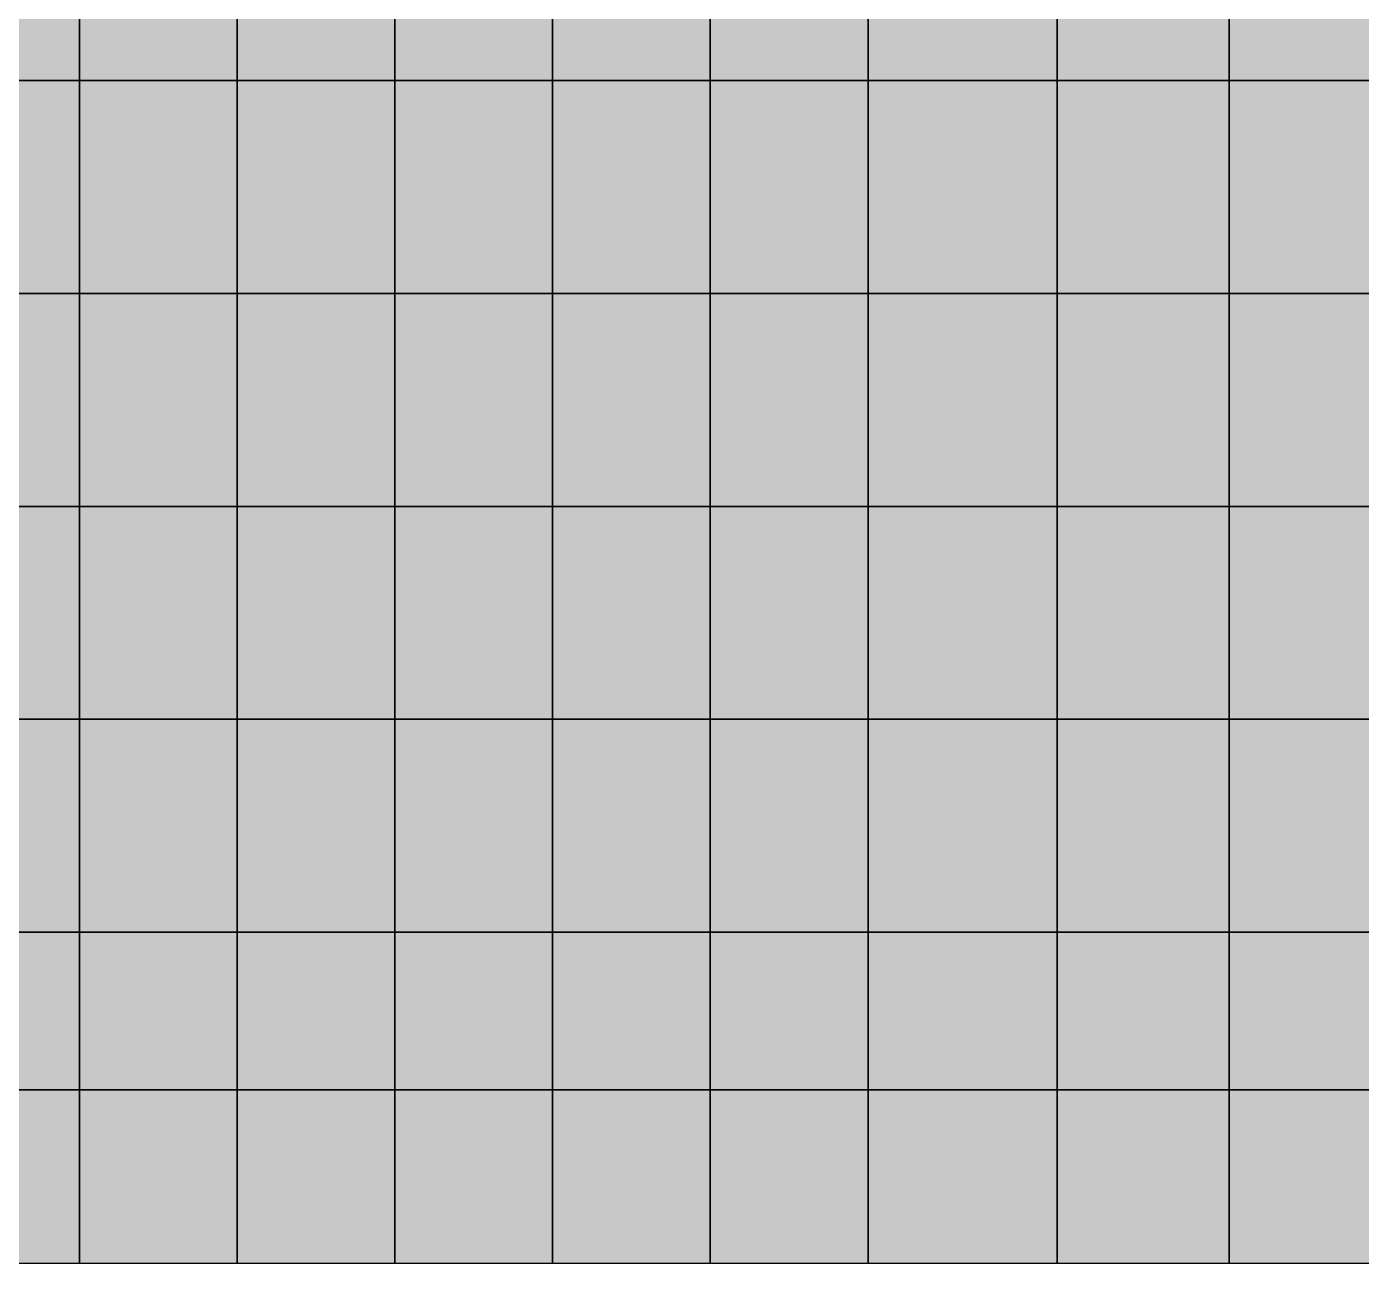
# Model space of a CAD drawing. Header units: inches. Extents: x -100 to 147, y -140 to 41.
# Drawn here: x 16.98 to 25.44, y -41.4 to -33.56 of the extents above; entities that cross this region are included whole.
import ezdxf

# ---------------------------------------------------------------- set-up
doc = ezdxf.new("R2010")
doc.units = ezdxf.units.IN
doc.header["$MEASUREMENT"] = 0
for name, color, linetype in [('Contour 1-01', 7, 'Continuous'), ('Contour 1-02', 7, 'Continuous'), ('Contour 1-03', 7, 'Continuous'), ('Contour 1-04', 7, 'Continuous'), ('Contour 1-05', 7, 'Continuous'), ('Contour 1-06', 7, 'Continuous'), ('Contour 1-08', 7, 'Continuous'), ('Contour 1-09', 7, 'Continuous'), ('Mesh-Ag1', 7, 'Continuous'), ('Mesh-Dc1', 7, 'Continuous'), ('Mesh-Dg1', 7, 'Continuous'), ('Mesh-Ds1', 7, 'Continuous'), ('Undeformed Mesh-Ag1', 7, 'Continuous'), ('Undeformed Mesh-Dc1', 7, 'Continuous'), ('Undeformed Mesh-Dg1', 7, 'Continuous'), ('Undeformed Mesh-Ds1', 7, 'Continuous')]:
    doc.layers.add(name, color=color, linetype=linetype)

msp = doc.modelspace()

# ---------------------------------------------------------------- linework, layer by layer
at = {"color": 7, "true_color": 0xffffff, "transparency": 33554687}
for points in [[(16.31103, -33.9), (17.31103, -33.9), (17.31103, -33.1)], [(16.31103, -33.9), (17.31103, -33.1), (16.31103, -33.1)], [(17.31103, -33.9), (18.31103, -33.9), (18.31103, -33.1)], [(17.31103, -33.9), (18.31103, -33.1), (17.31103, -33.1)], [(18.31103, -33.1), (18.31103, -33.9), (19.31103, -33.9)], [(18.31103, -33.1), (19.31103, -33.9), (19.31103, -33.1)], [(19.31103, -33.9), (20.31103, -33.9), (20.31103, -33.1)], [(19.31103, -33.9), (20.31103, -33.1), (19.31103, -33.1)], [(20.31103, -33.1), (20.31103, -33.9), (21.31103, -33.9)], [(20.31103, -33.1), (21.31103, -33.9), (21.31103, -33.1)], [(21.31103, -33.9), (22.31103, -33.9), (22.31103, -33.1)], [(21.31103, -33.9), (22.31103, -33.1), (21.31103, -33.1)], [(22.31103, -33.9), (23.51, -33.9), (23.51, -33.1)], [(22.31103, -33.9), (23.51, -33.1), (22.31103, -33.1)], [(23.51, -33.1), (23.51, -33.9), (24.6, -33.9)], [(23.51, -33.1), (24.6, -33.9), (24.6, -33.1)], [(24.6, -33.9), (25.7, -33.9), (25.7, -33.1)], [(24.6, -33.9), (25.7, -33.1), (24.6, -33.1)], [(16.31103, -35.25), (17.31103, -35.25), (17.31103, -33.9)], [(16.31103, -35.25), (17.31103, -33.9), (16.31103, -33.9)], [(17.31103, -33.9), (17.31103, -35.25), (18.31103, -35.25)], [(17.31103, -33.9), (18.31103, -35.25), (18.31103, -33.9)], [(18.31103, -33.9), (18.31103, -35.25), (19.31103, -35.25)], [(18.31103, -33.9), (19.31103, -35.25), (19.31103, -33.9)], [(19.31103, -33.9), (19.31103, -35.25), (20.31103, -35.25)], [(19.31103, -33.9), (20.31103, -35.25), (20.31103, -33.9)], [(20.31103, -33.9), (20.31103, -35.25), (21.31103, -35.25)], [(20.31103, -33.9), (21.31103, -35.25), (21.31103, -33.9)], [(21.31103, -33.9), (21.31103, -35.25), (22.31103, -35.25)], [(21.31103, -33.9), (22.31103, -35.25), (22.31103, -33.9)], [(22.31103, -33.9), (22.31103, -35.25), (23.51, -35.25)], [(22.31103, -33.9), (23.51, -35.25), (23.51, -33.9)], [(23.51, -33.9), (23.51, -35.25), (24.6, -35.25)], [(23.51, -33.9), (24.6, -35.25), (24.6, -33.9)], [(24.6, -33.9), (24.6, -35.25), (25.7, -35.25)], [(24.6, -33.9), (25.7, -35.25), (25.7, -33.9)], [(16.31103, -36.6), (17.31103, -36.6), (17.31103, -35.25)], [(16.31103, -36.6), (17.31103, -35.25), (16.31103, -35.25)], [(17.31103, -35.25), (17.31103, -36.6), (18.31103, -36.6)], [(17.31103, -35.25), (18.31103, -36.6), (18.31103, -35.25)], [(18.31103, -35.25), (18.31103, -36.6), (19.31103, -36.6)], [(18.31103, -35.25), (19.31103, -36.6), (19.31103, -35.25)], [(19.31103, -36.6), (20.31103, -36.6), (20.31103, -35.25)], [(19.31103, -36.6), (20.31103, -35.25), (19.31103, -35.25)], [(20.31103, -35.25), (20.31103, -36.6), (21.31103, -36.6)], [(20.31103, -35.25), (21.31103, -36.6), (21.31103, -35.25)], [(21.31103, -36.6), (22.31103, -36.6), (22.31103, -35.25)], [(21.31103, -36.6), (22.31103, -35.25), (21.31103, -35.25)], [(22.31103, -36.6), (23.51, -36.6), (23.51, -35.25)], [(22.31103, -36.6), (23.51, -35.25), (22.31103, -35.25)], [(23.51, -35.25), (23.51, -36.6), (24.6, -36.6)], [(23.51, -35.25), (24.6, -36.6), (24.6, -35.25)], [(24.6, -36.6), (25.7, -36.6), (25.7, -35.25)], [(24.6, -36.6), (25.7, -35.25), (24.6, -35.25)], [(16.31103, -37.95), (17.31103, -37.95), (17.31103, -36.6)], [(16.31103, -37.95), (17.31103, -36.6), (16.31103, -36.6)], [(17.31103, -36.6), (17.31103, -37.95), (18.31103, -37.95)], [(17.31103, -36.6), (18.31103, -37.95), (18.31103, -36.6)], [(18.31103, -37.95), (19.31103, -37.95), (19.31103, -36.6)], [(18.31103, -37.95), (19.31103, -36.6), (18.31103, -36.6)], [(19.31103, -36.6), (19.31103, -37.95), (20.31103, -37.95)], [(19.31103, -36.6), (20.31103, -37.95), (20.31103, -36.6)], [(20.31103, -36.6), (20.31103, -37.95), (21.31103, -37.95)], [(20.31103, -36.6), (21.31103, -37.95), (21.31103, -36.6)], [(21.31103, -37.95), (22.31103, -37.95), (22.31103, -36.6)], [(21.31103, -37.95), (22.31103, -36.6), (21.31103, -36.6)], [(22.31103, -36.6), (22.31103, -37.95), (23.51, -37.95)], [(22.31103, -36.6), (23.51, -37.95), (23.51, -36.6)], [(23.51, -36.6), (23.51, -37.95), (24.6, -37.95)], [(23.51, -36.6), (24.6, -37.95), (24.6, -36.6)], [(24.6, -36.6), (24.6, -37.95), (25.7, -37.95)], [(24.6, -36.6), (25.7, -37.95), (25.7, -36.6)], [(17.31103, -37.95), (16.31103, -37.95), (16.31103, -39.3)], [(17.31103, -37.95), (16.31103, -39.3), (17.31103, -39.3)], [(17.31103, -37.95), (17.31103, -39.3), (18.31103, -39.3)], [(17.31103, -37.95), (18.31103, -39.3), (18.31103, -37.95)], [(18.31103, -37.95), (18.31103, -39.3), (19.31103, -39.3)], [(18.31103, -37.95), (19.31103, -39.3), (19.31103, -37.95)], [(20.31103, -37.95), (19.31103, -37.95), (19.31103, -39.3)], [(20.31103, -37.95), (19.31103, -39.3), (20.31103, -39.3)], [(20.31103, -37.95), (20.31103, -39.3), (21.31103, -39.3)], [(20.31103, -37.95), (21.31103, -39.3), (21.31103, -37.95)], [(22.31103, -37.95), (21.31103, -37.95), (21.31103, -39.3)], [(22.31103, -37.95), (21.31103, -39.3), (22.31103, -39.3)], [(22.31103, -37.95), (22.31103, -39.3), (23.51, -39.3)], [(22.31103, -37.95), (23.51, -39.3), (23.51, -37.95)], [(23.51, -39.3), (24.6, -39.3), (24.6, -37.95)], [(23.51, -39.3), (24.6, -37.95), (23.51, -37.95)], [(24.6, -37.95), (24.6, -39.3), (25.7, -39.3)], [(24.6, -37.95), (25.7, -39.3), (25.7, -37.95)], [(16.31103, -40.3), (17.31103, -40.3), (17.31103, -39.3)], [(16.31103, -40.3), (17.31103, -39.3), (16.31103, -39.3)], [(17.31103, -40.3), (18.31103, -40.3), (18.31103, -39.3)], [(17.31103, -40.3), (18.31103, -39.3), (17.31103, -39.3)], [(18.31103, -40.3), (19.31103, -40.3), (19.31103, -39.3)], [(18.31103, -40.3), (19.31103, -39.3), (18.31103, -39.3)], [(19.31103, -40.3), (20.31103, -40.3), (20.31103, -39.3)], [(19.31103, -40.3), (20.31103, -39.3), (19.31103, -39.3)], [(20.31103, -39.3), (20.31103, -40.3), (21.31103, -40.3)], [(20.31103, -39.3), (21.31103, -40.3), (21.31103, -39.3)], [(21.31103, -40.3), (22.31103, -40.3), (22.31103, -39.3)], [(21.31103, -40.3), (22.31103, -39.3), (21.31103, -39.3)], [(22.31103, -40.3), (23.51, -40.3), (23.51, -39.3)], [(22.31103, -40.3), (23.51, -39.3), (22.31103, -39.3)], [(24.6, -39.3), (23.51, -39.3), (23.51, -40.3)], [(24.6, -39.3), (23.51, -40.3), (24.6, -40.3)], [(24.6, -40.3), (25.7, -40.3), (25.7, -39.3)], [(24.6, -40.3), (25.7, -39.3), (24.6, -39.3)], [(17.31103, -40.3), (16.31103, -40.3), (16.31103, -41.4)], [(17.31103, -40.3), (16.31103, -41.4), (17.31103, -41.4)], [(18.31103, -40.3), (17.31103, -40.3), (17.31103, -41.4)], [(18.31103, -40.3), (17.31103, -41.4), (18.31103, -41.4)], [(19.31103, -40.3), (18.31103, -40.3), (18.31103, -41.4)], [(19.31103, -40.3), (18.31103, -41.4), (19.31103, -41.4)], [(20.31103, -40.3), (19.31103, -40.3), (19.31103, -41.4)], [(20.31103, -40.3), (19.31103, -41.4), (20.31103, -41.4)], [(20.31103, -40.3), (20.31103, -41.4), (21.31103, -41.4)], [(20.31103, -40.3), (21.31103, -41.4), (21.31103, -40.3)], [(22.31103, -40.3), (21.31103, -40.3), (21.31103, -41.4)], [(22.31103, -40.3), (21.31103, -41.4), (22.31103, -41.4)], [(23.51, -40.3), (22.31103, -40.3), (22.31103, -41.4)], [(23.51, -40.3), (22.31103, -41.4), (23.51, -41.4)], [(23.51, -40.3), (23.51, -41.4), (24.6, -41.4)], [(23.51, -40.3), (24.6, -41.4), (24.6, -40.3)], [(25.7, -40.3), (24.6, -40.3), (24.6, -41.4)], [(25.7, -40.3), (24.6, -41.4), (25.7, -41.4)]]:
    msp.add_solid(points, dxfattribs=at)
at = {"layer": 'Contour 1-01', "color": 5, "true_color": 0x0000ff}
for points in [[(24.6, -37.95), (24.6, -39.3), (25.7, -39.3)], [(24.6, -37.95), (25.7, -39.3), (25.7, -37.95)]]:
    msp.add_solid(points, dxfattribs=at)
at = {"layer": 'Contour 1-02', "color": 150, "true_color": 0x0071ff}
for points in [[(24.6, -36.6), (24.6, -37.95), (25.7, -37.95)], [(24.6, -36.6), (25.7, -37.95), (25.7, -36.6)], [(20.31103, -37.95), (20.31103, -39.3), (21.31103, -39.3)], [(20.31103, -37.95), (21.31103, -39.3), (21.31103, -37.95)], [(22.31103, -37.95), (21.31103, -37.95), (21.31103, -39.3)], [(22.31103, -37.95), (21.31103, -39.3), (22.31103, -39.3)], [(22.31103, -37.95), (22.31103, -39.3), (23.51, -39.3)], [(22.31103, -37.95), (23.51, -39.3), (23.51, -37.95)], [(23.51, -39.3), (24.6, -39.3), (24.6, -37.95)], [(23.51, -39.3), (24.6, -37.95), (23.51, -37.95)]]:
    msp.add_solid(points, dxfattribs=at)
at = {"layer": 'Contour 1-03', "color": 4, "true_color": 0x00e2ff}
for points in [[(16.31103, -33.9), (17.31103, -33.9), (17.31103, -33.1)], [(16.31103, -33.9), (17.31103, -33.1), (16.31103, -33.1)], [(17.31103, -33.9), (18.31103, -33.9), (18.31103, -33.1)], [(17.31103, -33.9), (18.31103, -33.1), (17.31103, -33.1)], [(18.31103, -33.1), (18.31103, -33.9), (19.31103, -33.9)], [(18.31103, -33.1), (19.31103, -33.9), (19.31103, -33.1)], [(20.31103, -36.6), (20.31103, -37.95), (21.31103, -37.95)], [(20.31103, -36.6), (21.31103, -37.95), (21.31103, -36.6)], [(21.31103, -37.95), (22.31103, -37.95), (22.31103, -36.6)], [(21.31103, -37.95), (22.31103, -36.6), (21.31103, -36.6)], [(22.31103, -36.6), (22.31103, -37.95), (23.51, -37.95)], [(22.31103, -36.6), (23.51, -37.95), (23.51, -36.6)], [(23.51, -36.6), (23.51, -37.95), (24.6, -37.95)], [(23.51, -36.6), (24.6, -37.95), (24.6, -36.6)], [(17.31103, -37.95), (17.31103, -39.3), (18.31103, -39.3)], [(17.31103, -37.95), (18.31103, -39.3), (18.31103, -37.95)], [(18.31103, -37.95), (18.31103, -39.3), (19.31103, -39.3)], [(18.31103, -37.95), (19.31103, -39.3), (19.31103, -37.95)], [(20.31103, -37.95), (19.31103, -37.95), (19.31103, -39.3)], [(20.31103, -37.95), (19.31103, -39.3), (20.31103, -39.3)], [(16.31103, -40.3), (17.31103, -40.3), (17.31103, -39.3)], [(16.31103, -40.3), (17.31103, -39.3), (16.31103, -39.3)], [(17.31103, -40.3), (18.31103, -40.3), (18.31103, -39.3)], [(17.31103, -40.3), (18.31103, -39.3), (17.31103, -39.3)], [(18.31103, -40.3), (19.31103, -40.3), (19.31103, -39.3)], [(18.31103, -40.3), (19.31103, -39.3), (18.31103, -39.3)], [(19.31103, -40.3), (20.31103, -40.3), (20.31103, -39.3)], [(19.31103, -40.3), (20.31103, -39.3), (19.31103, -39.3)], [(20.31103, -39.3), (20.31103, -40.3), (21.31103, -40.3)], [(20.31103, -39.3), (21.31103, -40.3), (21.31103, -39.3)], [(21.31103, -40.3), (22.31103, -40.3), (22.31103, -39.3)], [(21.31103, -40.3), (22.31103, -39.3), (21.31103, -39.3)], [(22.31103, -40.3), (23.51, -40.3), (23.51, -39.3)], [(22.31103, -40.3), (23.51, -39.3), (22.31103, -39.3)], [(24.6, -39.3), (23.51, -39.3), (23.51, -40.3)], [(24.6, -39.3), (23.51, -40.3), (24.6, -40.3)], [(24.6, -40.3), (25.7, -40.3), (25.7, -39.3)], [(24.6, -40.3), (25.7, -39.3), (24.6, -39.3)], [(17.31103, -40.3), (16.31103, -40.3), (16.31103, -41.4)], [(17.31103, -40.3), (16.31103, -41.4), (17.31103, -41.4)], [(18.31103, -40.3), (17.31103, -40.3), (17.31103, -41.4)], [(18.31103, -40.3), (17.31103, -41.4), (18.31103, -41.4)], [(19.31103, -40.3), (18.31103, -40.3), (18.31103, -41.4)], [(19.31103, -40.3), (18.31103, -41.4), (19.31103, -41.4)], [(20.31103, -40.3), (19.31103, -40.3), (19.31103, -41.4)], [(20.31103, -40.3), (19.31103, -41.4), (20.31103, -41.4)], [(20.31103, -40.3), (20.31103, -41.4), (21.31103, -41.4)], [(20.31103, -40.3), (21.31103, -41.4), (21.31103, -40.3)], [(22.31103, -40.3), (21.31103, -40.3), (21.31103, -41.4)], [(22.31103, -40.3), (21.31103, -41.4), (22.31103, -41.4)], [(23.51, -40.3), (22.31103, -40.3), (22.31103, -41.4)], [(23.51, -40.3), (22.31103, -41.4), (23.51, -41.4)], [(23.51, -40.3), (23.51, -41.4), (24.6, -41.4)], [(23.51, -40.3), (24.6, -41.4), (24.6, -40.3)], [(25.7, -40.3), (24.6, -40.3), (24.6, -41.4)], [(25.7, -40.3), (24.6, -41.4), (25.7, -41.4)]]:
    msp.add_solid(points, dxfattribs=at)
at = {"layer": 'Contour 1-04', "color": 120, "true_color": 0x00ffaa}
for points in [[(19.31103, -33.9), (20.31103, -33.9), (20.31103, -33.1)], [(19.31103, -33.9), (20.31103, -33.1), (19.31103, -33.1)], [(16.31103, -35.25), (17.31103, -35.25), (17.31103, -33.9)], [(16.31103, -35.25), (17.31103, -33.9), (16.31103, -33.9)], [(17.31103, -33.9), (17.31103, -35.25), (18.31103, -35.25)], [(17.31103, -33.9), (18.31103, -35.25), (18.31103, -33.9)], [(18.31103, -33.9), (18.31103, -35.25), (19.31103, -35.25)], [(18.31103, -33.9), (19.31103, -35.25), (19.31103, -33.9)], [(16.31103, -36.6), (17.31103, -36.6), (17.31103, -35.25)], [(16.31103, -36.6), (17.31103, -35.25), (16.31103, -35.25)], [(19.31103, -36.6), (20.31103, -36.6), (20.31103, -35.25)], [(19.31103, -36.6), (20.31103, -35.25), (19.31103, -35.25)], [(20.31103, -35.25), (20.31103, -36.6), (21.31103, -36.6)], [(20.31103, -35.25), (21.31103, -36.6), (21.31103, -35.25)], [(21.31103, -36.6), (22.31103, -36.6), (22.31103, -35.25)], [(21.31103, -36.6), (22.31103, -35.25), (21.31103, -35.25)], [(22.31103, -36.6), (23.51, -36.6), (23.51, -35.25)], [(22.31103, -36.6), (23.51, -35.25), (22.31103, -35.25)], [(23.51, -35.25), (23.51, -36.6), (24.6, -36.6)], [(23.51, -35.25), (24.6, -36.6), (24.6, -35.25)], [(24.6, -36.6), (25.7, -36.6), (25.7, -35.25)], [(24.6, -36.6), (25.7, -35.25), (24.6, -35.25)], [(16.31103, -37.95), (17.31103, -37.95), (17.31103, -36.6)], [(16.31103, -37.95), (17.31103, -36.6), (16.31103, -36.6)], [(17.31103, -36.6), (17.31103, -37.95), (18.31103, -37.95)], [(17.31103, -36.6), (18.31103, -37.95), (18.31103, -36.6)], [(18.31103, -37.95), (19.31103, -37.95), (19.31103, -36.6)], [(18.31103, -37.95), (19.31103, -36.6), (18.31103, -36.6)], [(19.31103, -36.6), (19.31103, -37.95), (20.31103, -37.95)], [(19.31103, -36.6), (20.31103, -37.95), (20.31103, -36.6)], [(17.31103, -37.95), (16.31103, -37.95), (16.31103, -39.3)], [(17.31103, -37.95), (16.31103, -39.3), (17.31103, -39.3)]]:
    msp.add_solid(points, dxfattribs=at)
at = {"layer": 'Contour 1-05', "color": 100, "true_color": 0x00ff38}
for points in [[(20.31103, -33.1), (20.31103, -33.9), (21.31103, -33.9)], [(20.31103, -33.1), (21.31103, -33.9), (21.31103, -33.1)], [(21.31103, -33.9), (22.31103, -33.9), (22.31103, -33.1)], [(21.31103, -33.9), (22.31103, -33.1), (21.31103, -33.1)], [(19.31103, -33.9), (19.31103, -35.25), (20.31103, -35.25)], [(19.31103, -33.9), (20.31103, -35.25), (20.31103, -33.9)], [(20.31103, -33.9), (20.31103, -35.25), (21.31103, -35.25)], [(20.31103, -33.9), (21.31103, -35.25), (21.31103, -33.9)], [(21.31103, -33.9), (21.31103, -35.25), (22.31103, -35.25)], [(21.31103, -33.9), (22.31103, -35.25), (22.31103, -33.9)], [(22.31103, -33.9), (22.31103, -35.25), (23.51, -35.25)], [(22.31103, -33.9), (23.51, -35.25), (23.51, -33.9)], [(23.51, -33.9), (23.51, -35.25), (24.6, -35.25)], [(23.51, -33.9), (24.6, -35.25), (24.6, -33.9)], [(24.6, -33.9), (24.6, -35.25), (25.7, -35.25)], [(24.6, -33.9), (25.7, -35.25), (25.7, -33.9)], [(17.31103, -35.25), (17.31103, -36.6), (18.31103, -36.6)], [(17.31103, -35.25), (18.31103, -36.6), (18.31103, -35.25)], [(18.31103, -35.25), (18.31103, -36.6), (19.31103, -36.6)], [(18.31103, -35.25), (19.31103, -36.6), (19.31103, -35.25)]]:
    msp.add_solid(points, dxfattribs=at)
at = {"layer": 'Contour 1-06', "color": 80, "true_color": 0x38ff00}
for points in [[(22.31103, -33.9), (23.51, -33.9), (23.51, -33.1)], [(22.31103, -33.9), (23.51, -33.1), (22.31103, -33.1)]]:
    msp.add_solid(points, dxfattribs=at)
at = {"layer": 'Contour 1-08', "color": 2, "true_color": 0xffe200}
for points in [[(23.51, -33.1), (23.51, -33.9), (24.6, -33.9)], [(23.51, -33.1), (24.6, -33.9), (24.6, -33.1)]]:
    msp.add_solid(points, dxfattribs=at)
at = {"layer": 'Contour 1-09', "color": 30, "true_color": 0xff7100}
for points in [[(24.6, -33.9), (25.7, -33.9), (25.7, -33.1)], [(24.6, -33.9), (25.7, -33.1), (24.6, -33.1)]]:
    msp.add_solid(points, dxfattribs=at)
at = {"layer": 'Mesh-Ag1', "color": 18, "true_color": 0x000000, "transparency": 33554559}
for p, q in [((17.31103, -33.9), (17.31103, -33.1)), ((17.31103, -33.1), (17.31103, -33.9)), ((18.31103, -33.9), (18.31103, -33.1)), ((18.31103, -33.1), (18.31103, -33.9)), ((19.31103, -33.9), (19.31103, -33.1)), ((19.31103, -33.1), (19.31103, -33.9)), ((20.31103, -33.9), (20.31103, -33.1)), ((20.31103, -33.1), (20.31103, -33.9)), ((21.31103, -33.9), (21.31103, -33.1)), ((21.31103, -33.1), (21.31103, -33.9)), ((22.31103, -33.9), (22.31103, -33.1)), ((22.31103, -33.1), (22.31103, -33.9)), ((23.51, -33.9), (23.51, -33.1)), ((23.51, -33.1), (23.51, -33.9)), ((24.6, -33.9), (24.6, -33.1)), ((24.6, -33.1), (24.6, -33.9)), ((16.31103, -33.9), (17.31103, -33.9)), ((17.31103, -33.9), (18.31103, -33.9)), ((18.31103, -33.9), (19.31103, -33.9)), ((19.31103, -33.9), (20.31103, -33.9)), ((20.31103, -33.9), (21.31103, -33.9)), ((21.31103, -33.9), (22.31103, -33.9)), ((22.31103, -33.9), (23.51, -33.9)), ((23.51, -33.9), (24.6, -33.9)), ((24.6, -33.9), (25.7, -33.9))]:
    msp.add_line(p, q, dxfattribs=at)
at = {"layer": 'Mesh-Dc1', "color": 18, "true_color": 0x000000, "transparency": 33554559}
for p, q in [((17.31103, -33.9), (16.31103, -33.9)), ((17.31103, -35.25), (17.31103, -33.9)), ((17.31103, -33.9), (17.31103, -35.25)), ((18.31103, -33.9), (17.31103, -33.9)), ((18.31103, -35.25), (18.31103, -33.9)), ((18.31103, -33.9), (18.31103, -35.25)), ((19.31103, -33.9), (18.31103, -33.9)), ((19.31103, -35.25), (19.31103, -33.9)), ((19.31103, -33.9), (19.31103, -35.25)), ((20.31103, -33.9), (19.31103, -33.9)), ((20.31103, -35.25), (20.31103, -33.9)), ((20.31103, -33.9), (20.31103, -35.25)), ((21.31103, -33.9), (20.31103, -33.9)), ((21.31103, -35.25), (21.31103, -33.9)), ((21.31103, -33.9), (21.31103, -35.25)), ((22.31103, -33.9), (21.31103, -33.9)), ((22.31103, -35.25), (22.31103, -33.9)), ((22.31103, -33.9), (22.31103, -35.25)), ((23.51, -33.9), (22.31103, -33.9)), ((23.51, -35.25), (23.51, -33.9)), ((23.51, -33.9), (23.51, -35.25)), ((24.6, -33.9), (23.51, -33.9)), ((24.6, -35.25), (24.6, -33.9)), ((24.6, -33.9), (24.6, -35.25)), ((25.7, -33.9), (24.6, -33.9)), ((17.31103, -35.25), (16.31103, -35.25)), ((16.31103, -35.25), (17.31103, -35.25)), ((17.31103, -36.6), (17.31103, -35.25)), ((17.31103, -35.25), (17.31103, -36.6)), ((18.31103, -35.25), (17.31103, -35.25)), ((17.31103, -35.25), (18.31103, -35.25)), ((18.31103, -36.6), (18.31103, -35.25)), ((18.31103, -35.25), (18.31103, -36.6)), ((19.31103, -35.25), (18.31103, -35.25)), ((18.31103, -35.25), (19.31103, -35.25)), ((19.31103, -36.6), (19.31103, -35.25)), ((20.31103, -35.25), (19.31103, -35.25)), ((19.31103, -35.25), (19.31103, -36.6)), ((19.31103, -35.25), (20.31103, -35.25)), ((20.31103, -36.6), (20.31103, -35.25)), ((20.31103, -35.25), (20.31103, -36.6)), ((21.31103, -35.25), (20.31103, -35.25)), ((20.31103, -35.25), (21.31103, -35.25)), ((21.31103, -36.6), (21.31103, -35.25)), ((21.31103, -35.25), (22.31103, -35.25)), ((22.31103, -35.25), (21.31103, -35.25)), ((21.31103, -35.25), (21.31103, -36.6)), ((22.31103, -36.6), (22.31103, -35.25)), ((23.51, -35.25), (22.31103, -35.25)), ((22.31103, -35.25), (22.31103, -36.6)), ((22.31103, -35.25), (23.51, -35.25)), ((23.51, -36.6), (23.51, -35.25)), ((23.51, -35.25), (23.51, -36.6)), ((24.6, -35.25), (23.51, -35.25)), ((23.51, -35.25), (24.6, -35.25)), ((24.6, -36.6), (24.6, -35.25)), ((25.7, -35.25), (24.6, -35.25)), ((24.6, -35.25), (24.6, -36.6)), ((24.6, -35.25), (25.7, -35.25)), ((17.31103, -36.6), (16.31103, -36.6)), ((16.31103, -36.6), (17.31103, -36.6)), ((17.31103, -37.95), (17.31103, -36.6)), ((17.31103, -36.6), (18.31103, -36.6)), ((17.31103, -36.6), (17.31103, -37.95)), ((18.31103, -36.6), (17.31103, -36.6)), ((18.31103, -37.95), (18.31103, -36.6)), ((19.31103, -36.6), (18.31103, -36.6)), ((18.31103, -36.6), (18.31103, -37.95)), ((18.31103, -36.6), (19.31103, -36.6)), ((19.31103, -37.95), (19.31103, -36.6)), ((19.31103, -36.6), (19.31103, -37.95)), ((20.31103, -36.6), (19.31103, -36.6)), ((19.31103, -36.6), (20.31103, -36.6)), ((20.31103, -37.95), (20.31103, -36.6)), ((20.31103, -36.6), (20.31103, -37.95)), ((21.31103, -36.6), (20.31103, -36.6)), ((20.31103, -36.6), (21.31103, -36.6)), ((21.31103, -37.95), (21.31103, -36.6)), ((22.31103, -36.6), (21.31103, -36.6)), ((21.31103, -36.6), (21.31103, -37.95)), ((21.31103, -36.6), (22.31103, -36.6)), ((22.31103, -37.95), (22.31103, -36.6)), ((22.31103, -36.6), (22.31103, -37.95)), ((23.51, -36.6), (22.31103, -36.6)), ((22.31103, -36.6), (23.51, -36.6)), ((23.51, -37.95), (23.51, -36.6)), ((23.51, -36.6), (23.51, -37.95)), ((24.6, -36.6), (23.51, -36.6)), ((23.51, -36.6), (24.6, -36.6)), ((24.6, -37.95), (24.6, -36.6)), ((24.6, -36.6), (24.6, -37.95)), ((25.7, -36.6), (24.6, -36.6)), ((24.6, -36.6), (25.7, -36.6)), ((17.31103, -37.95), (16.31103, -37.95)), ((16.31103, -37.95), (17.31103, -37.95)), ((17.31103, -39.3), (17.31103, -37.95)), ((17.31103, -37.95), (17.31103, -39.3)), ((18.31103, -37.95), (17.31103, -37.95)), ((17.31103, -37.95), (18.31103, -37.95)), ((18.31103, -39.3), (18.31103, -37.95)), ((18.31103, -37.95), (18.31103, -39.3)), ((19.31103, -37.95), (18.31103, -37.95)), ((18.31103, -37.95), (19.31103, -37.95)), ((19.31103, -39.3), (19.31103, -37.95)), ((20.31103, -37.95), (19.31103, -37.95)), ((19.31103, -37.95), (19.31103, -39.3)), ((19.31103, -37.95), (20.31103, -37.95)), ((20.31103, -39.3), (20.31103, -37.95)), ((20.31103, -37.95), (20.31103, -39.3)), ((21.31103, -37.95), (20.31103, -37.95)), ((20.31103, -37.95), (21.31103, -37.95)), ((21.31103, -39.3), (21.31103, -37.95)), ((22.31103, -37.95), (21.31103, -37.95)), ((21.31103, -37.95), (21.31103, -39.3)), ((21.31103, -37.95), (22.31103, -37.95)), ((22.31103, -39.3), (22.31103, -37.95)), ((22.31103, -37.95), (22.31103, -39.3)), ((23.51, -37.95), (22.31103, -37.95)), ((22.31103, -37.95), (23.51, -37.95)), ((23.51, -39.3), (23.51, -37.95)), ((23.51, -37.95), (24.6, -37.95)), ((24.6, -37.95), (23.51, -37.95)), ((23.51, -37.95), (23.51, -39.3)), ((24.6, -39.3), (24.6, -37.95)), ((24.6, -37.95), (24.6, -39.3)), ((25.7, -37.95), (24.6, -37.95)), ((24.6, -37.95), (25.7, -37.95)), ((16.31103, -39.3), (17.31103, -39.3)), ((17.31103, -39.3), (18.31103, -39.3)), ((18.31103, -39.3), (19.31103, -39.3)), ((19.31103, -39.3), (20.31103, -39.3)), ((20.31103, -39.3), (21.31103, -39.3)), ((21.31103, -39.3), (22.31103, -39.3)), ((22.31103, -39.3), (23.51, -39.3)), ((23.51, -39.3), (24.6, -39.3)), ((24.6, -39.3), (25.7, -39.3))]:
    msp.add_line(p, q, dxfattribs=at)
at = {"layer": 'Mesh-Dg1', "color": 18, "true_color": 0x000000, "transparency": 33554559}
for p, q in [((17.31103, -40.3), (16.31103, -40.3)), ((17.31103, -41.4), (17.31103, -40.3)), ((18.31103, -40.3), (17.31103, -40.3)), ((17.31103, -40.3), (17.31103, -41.4)), ((18.31103, -41.4), (18.31103, -40.3)), ((19.31103, -40.3), (18.31103, -40.3)), ((18.31103, -40.3), (18.31103, -41.4)), ((19.31103, -41.4), (19.31103, -40.3)), ((20.31103, -40.3), (19.31103, -40.3)), ((19.31103, -40.3), (19.31103, -41.4)), ((20.31103, -41.4), (20.31103, -40.3)), ((20.31103, -40.3), (20.31103, -41.4)), ((21.31103, -40.3), (20.31103, -40.3)), ((21.31103, -41.4), (21.31103, -40.3)), ((22.31103, -40.3), (21.31103, -40.3)), ((21.31103, -40.3), (21.31103, -41.4)), ((22.31103, -41.4), (22.31103, -40.3)), ((23.51, -40.3), (22.31103, -40.3)), ((22.31103, -40.3), (22.31103, -41.4)), ((23.51, -41.4), (23.51, -40.3)), ((23.51, -40.3), (23.51, -41.4)), ((24.6, -40.3), (23.51, -40.3)), ((24.6, -41.4), (24.6, -40.3)), ((25.7, -40.3), (24.6, -40.3)), ((24.6, -40.3), (24.6, -41.4)), ((16.31103, -41.4), (17.31103, -41.4)), ((17.31103, -41.4), (18.31103, -41.4)), ((18.31103, -41.4), (19.31103, -41.4)), ((19.31103, -41.4), (20.31103, -41.4)), ((20.31103, -41.4), (21.31103, -41.4)), ((21.31103, -41.4), (22.31103, -41.4)), ((22.31103, -41.4), (23.51, -41.4)), ((23.51, -41.4), (24.6, -41.4)), ((24.6, -41.4), (25.7, -41.4))]:
    msp.add_line(p, q, dxfattribs=at)
at = {"layer": 'Mesh-Ds1', "color": 18, "true_color": 0x000000, "transparency": 33554559}
for p, q in [((17.31103, -39.3), (16.31103, -39.3)), ((17.31103, -40.3), (17.31103, -39.3)), ((18.31103, -39.3), (17.31103, -39.3)), ((17.31103, -39.3), (17.31103, -40.3)), ((18.31103, -40.3), (18.31103, -39.3)), ((19.31103, -39.3), (18.31103, -39.3)), ((18.31103, -39.3), (18.31103, -40.3)), ((19.31103, -40.3), (19.31103, -39.3)), ((20.31103, -39.3), (19.31103, -39.3)), ((19.31103, -39.3), (19.31103, -40.3)), ((20.31103, -40.3), (20.31103, -39.3)), ((20.31103, -39.3), (20.31103, -40.3)), ((21.31103, -39.3), (20.31103, -39.3)), ((21.31103, -40.3), (21.31103, -39.3)), ((22.31103, -39.3), (21.31103, -39.3)), ((21.31103, -39.3), (21.31103, -40.3)), ((22.31103, -40.3), (22.31103, -39.3)), ((23.51, -39.3), (22.31103, -39.3)), ((22.31103, -39.3), (22.31103, -40.3)), ((23.51, -40.3), (23.51, -39.3)), ((24.6, -39.3), (23.51, -39.3)), ((23.51, -39.3), (23.51, -40.3)), ((24.6, -40.3), (24.6, -39.3)), ((25.7, -39.3), (24.6, -39.3)), ((24.6, -39.3), (24.6, -40.3)), ((16.31103, -40.3), (17.31103, -40.3)), ((17.31103, -40.3), (18.31103, -40.3)), ((18.31103, -40.3), (19.31103, -40.3)), ((19.31103, -40.3), (20.31103, -40.3)), ((20.31103, -40.3), (21.31103, -40.3)), ((21.31103, -40.3), (22.31103, -40.3)), ((22.31103, -40.3), (23.51, -40.3)), ((23.51, -40.3), (24.6, -40.3)), ((24.6, -40.3), (25.7, -40.3))]:
    msp.add_line(p, q, dxfattribs=at)
at = {"layer": 'Undeformed Mesh-Ag1', "color": 8, "true_color": 0x808080, "transparency": 33554687}
for p, q in [((17.31103, -33.9), (17.31103, -33.1)), ((17.31103, -33.1), (17.31103, -33.9)), ((18.31103, -33.9), (18.31103, -33.1)), ((18.31103, -33.1), (18.31103, -33.9)), ((19.31103, -33.9), (19.31103, -33.1)), ((19.31103, -33.1), (19.31103, -33.9)), ((20.31103, -33.9), (20.31103, -33.1)), ((20.31103, -33.1), (20.31103, -33.9)), ((21.31103, -33.9), (21.31103, -33.1)), ((21.31103, -33.1), (21.31103, -33.9)), ((22.31103, -33.9), (22.31103, -33.1)), ((22.31103, -33.1), (22.31103, -33.9)), ((23.51, -33.9), (23.51, -33.1)), ((23.51, -33.1), (23.51, -33.9)), ((24.6, -33.9), (24.6, -33.1)), ((24.6, -33.1), (24.6, -33.9)), ((16.31103, -33.9), (17.31103, -33.9)), ((17.31103, -33.9), (18.31103, -33.9)), ((18.31103, -33.9), (19.31103, -33.9)), ((19.31103, -33.9), (20.31103, -33.9)), ((20.31103, -33.9), (21.31103, -33.9)), ((21.31103, -33.9), (22.31103, -33.9)), ((22.31103, -33.9), (23.51, -33.9)), ((23.51, -33.9), (24.6, -33.9)), ((24.6, -33.9), (25.7, -33.9))]:
    msp.add_line(p, q, dxfattribs=at)
at = {"layer": 'Undeformed Mesh-Dc1', "color": 8, "true_color": 0x808080, "transparency": 33554687}
for p, q in [((17.31103, -33.9), (16.31103, -33.9)), ((17.31103, -35.25), (17.31103, -33.9)), ((17.31103, -33.9), (17.31103, -35.25)), ((18.31103, -33.9), (17.31103, -33.9)), ((18.31103, -35.25), (18.31103, -33.9)), ((18.31103, -33.9), (18.31103, -35.25)), ((19.31103, -33.9), (18.31103, -33.9)), ((19.31103, -35.25), (19.31103, -33.9)), ((19.31103, -33.9), (19.31103, -35.25)), ((20.31103, -33.9), (19.31103, -33.9)), ((20.31103, -35.25), (20.31103, -33.9)), ((20.31103, -33.9), (20.31103, -35.25)), ((21.31103, -33.9), (20.31103, -33.9)), ((21.31103, -35.25), (21.31103, -33.9)), ((21.31103, -33.9), (21.31103, -35.25)), ((22.31103, -33.9), (21.31103, -33.9)), ((22.31103, -35.25), (22.31103, -33.9)), ((22.31103, -33.9), (22.31103, -35.25)), ((23.51, -33.9), (22.31103, -33.9)), ((23.51, -35.25), (23.51, -33.9)), ((23.51, -33.9), (23.51, -35.25)), ((24.6, -33.9), (23.51, -33.9)), ((24.6, -35.25), (24.6, -33.9)), ((24.6, -33.9), (24.6, -35.25)), ((25.7, -33.9), (24.6, -33.9)), ((17.31103, -35.25), (16.31103, -35.25)), ((16.31103, -35.25), (17.31103, -35.25)), ((17.31103, -36.6), (17.31103, -35.25)), ((17.31103, -35.25), (17.31103, -36.6)), ((18.31103, -35.25), (17.31103, -35.25)), ((17.31103, -35.25), (18.31103, -35.25)), ((18.31103, -36.6), (18.31103, -35.25)), ((18.31103, -35.25), (18.31103, -36.6)), ((19.31103, -35.25), (18.31103, -35.25)), ((18.31103, -35.25), (19.31103, -35.25)), ((19.31103, -36.6), (19.31103, -35.25)), ((20.31103, -35.25), (19.31103, -35.25)), ((19.31103, -35.25), (19.31103, -36.6)), ((19.31103, -35.25), (20.31103, -35.25)), ((20.31103, -36.6), (20.31103, -35.25)), ((20.31103, -35.25), (20.31103, -36.6)), ((21.31103, -35.25), (20.31103, -35.25)), ((20.31103, -35.25), (21.31103, -35.25)), ((21.31103, -36.6), (21.31103, -35.25)), ((21.31103, -35.25), (22.31103, -35.25)), ((22.31103, -35.25), (21.31103, -35.25)), ((21.31103, -35.25), (21.31103, -36.6)), ((22.31103, -36.6), (22.31103, -35.25)), ((23.51, -35.25), (22.31103, -35.25)), ((22.31103, -35.25), (22.31103, -36.6)), ((22.31103, -35.25), (23.51, -35.25)), ((23.51, -36.6), (23.51, -35.25)), ((23.51, -35.25), (23.51, -36.6)), ((24.6, -35.25), (23.51, -35.25)), ((23.51, -35.25), (24.6, -35.25)), ((24.6, -36.6), (24.6, -35.25)), ((25.7, -35.25), (24.6, -35.25)), ((24.6, -35.25), (24.6, -36.6)), ((24.6, -35.25), (25.7, -35.25)), ((17.31103, -36.6), (16.31103, -36.6)), ((16.31103, -36.6), (17.31103, -36.6)), ((17.31103, -37.95), (17.31103, -36.6)), ((17.31103, -36.6), (18.31103, -36.6)), ((17.31103, -36.6), (17.31103, -37.95)), ((18.31103, -36.6), (17.31103, -36.6)), ((18.31103, -37.95), (18.31103, -36.6)), ((19.31103, -36.6), (18.31103, -36.6)), ((18.31103, -36.6), (18.31103, -37.95)), ((18.31103, -36.6), (19.31103, -36.6)), ((19.31103, -37.95), (19.31103, -36.6)), ((19.31103, -36.6), (19.31103, -37.95)), ((20.31103, -36.6), (19.31103, -36.6)), ((19.31103, -36.6), (20.31103, -36.6)), ((20.31103, -37.95), (20.31103, -36.6)), ((20.31103, -36.6), (20.31103, -37.95)), ((21.31103, -36.6), (20.31103, -36.6)), ((20.31103, -36.6), (21.31103, -36.6)), ((21.31103, -37.95), (21.31103, -36.6)), ((22.31103, -36.6), (21.31103, -36.6)), ((21.31103, -36.6), (21.31103, -37.95)), ((21.31103, -36.6), (22.31103, -36.6)), ((22.31103, -37.95), (22.31103, -36.6)), ((22.31103, -36.6), (22.31103, -37.95)), ((23.51, -36.6), (22.31103, -36.6)), ((22.31103, -36.6), (23.51, -36.6)), ((23.51, -37.95), (23.51, -36.6)), ((23.51, -36.6), (23.51, -37.95)), ((24.6, -36.6), (23.51, -36.6)), ((23.51, -36.6), (24.6, -36.6)), ((24.6, -37.95), (24.6, -36.6)), ((24.6, -36.6), (24.6, -37.95)), ((25.7, -36.6), (24.6, -36.6)), ((24.6, -36.6), (25.7, -36.6)), ((17.31103, -37.95), (16.31103, -37.95)), ((16.31103, -37.95), (17.31103, -37.95)), ((17.31103, -39.3), (17.31103, -37.95)), ((17.31103, -37.95), (17.31103, -39.3)), ((18.31103, -37.95), (17.31103, -37.95)), ((17.31103, -37.95), (18.31103, -37.95)), ((18.31103, -39.3), (18.31103, -37.95)), ((18.31103, -37.95), (18.31103, -39.3)), ((19.31103, -37.95), (18.31103, -37.95)), ((18.31103, -37.95), (19.31103, -37.95)), ((19.31103, -39.3), (19.31103, -37.95)), ((20.31103, -37.95), (19.31103, -37.95)), ((19.31103, -37.95), (19.31103, -39.3)), ((19.31103, -37.95), (20.31103, -37.95)), ((20.31103, -39.3), (20.31103, -37.95)), ((20.31103, -37.95), (20.31103, -39.3)), ((21.31103, -37.95), (20.31103, -37.95)), ((20.31103, -37.95), (21.31103, -37.95)), ((21.31103, -39.3), (21.31103, -37.95)), ((22.31103, -37.95), (21.31103, -37.95)), ((21.31103, -37.95), (21.31103, -39.3)), ((21.31103, -37.95), (22.31103, -37.95)), ((22.31103, -39.3), (22.31103, -37.95)), ((22.31103, -37.95), (22.31103, -39.3)), ((23.51, -37.95), (22.31103, -37.95)), ((22.31103, -37.95), (23.51, -37.95)), ((23.51, -39.3), (23.51, -37.95)), ((23.51, -37.95), (24.6, -37.95)), ((24.6, -37.95), (23.51, -37.95)), ((23.51, -37.95), (23.51, -39.3)), ((24.6, -39.3), (24.6, -37.95)), ((24.6, -37.95), (24.6, -39.3)), ((25.7, -37.95), (24.6, -37.95)), ((24.6, -37.95), (25.7, -37.95)), ((16.31103, -39.3), (17.31103, -39.3)), ((17.31103, -39.3), (18.31103, -39.3)), ((18.31103, -39.3), (19.31103, -39.3)), ((19.31103, -39.3), (20.31103, -39.3)), ((20.31103, -39.3), (21.31103, -39.3)), ((21.31103, -39.3), (22.31103, -39.3)), ((22.31103, -39.3), (23.51, -39.3)), ((23.51, -39.3), (24.6, -39.3)), ((24.6, -39.3), (25.7, -39.3))]:
    msp.add_line(p, q, dxfattribs=at)
at = {"layer": 'Undeformed Mesh-Dg1', "color": 8, "true_color": 0x808080, "transparency": 33554687}
for p, q in [((17.31103, -40.3), (16.31103, -40.3)), ((17.31103, -41.4), (17.31103, -40.3)), ((18.31103, -40.3), (17.31103, -40.3)), ((17.31103, -40.3), (17.31103, -41.4)), ((18.31103, -41.4), (18.31103, -40.3)), ((19.31103, -40.3), (18.31103, -40.3)), ((18.31103, -40.3), (18.31103, -41.4)), ((19.31103, -41.4), (19.31103, -40.3)), ((20.31103, -40.3), (19.31103, -40.3)), ((19.31103, -40.3), (19.31103, -41.4)), ((20.31103, -41.4), (20.31103, -40.3)), ((20.31103, -40.3), (20.31103, -41.4)), ((21.31103, -40.3), (20.31103, -40.3)), ((21.31103, -41.4), (21.31103, -40.3)), ((22.31103, -40.3), (21.31103, -40.3)), ((21.31103, -40.3), (21.31103, -41.4)), ((22.31103, -41.4), (22.31103, -40.3)), ((23.51, -40.3), (22.31103, -40.3)), ((22.31103, -40.3), (22.31103, -41.4)), ((23.51, -41.4), (23.51, -40.3)), ((23.51, -40.3), (23.51, -41.4)), ((24.6, -40.3), (23.51, -40.3)), ((24.6, -41.4), (24.6, -40.3)), ((25.7, -40.3), (24.6, -40.3)), ((24.6, -40.3), (24.6, -41.4)), ((16.31103, -41.4), (17.31103, -41.4)), ((17.31103, -41.4), (18.31103, -41.4)), ((18.31103, -41.4), (19.31103, -41.4)), ((19.31103, -41.4), (20.31103, -41.4)), ((20.31103, -41.4), (21.31103, -41.4)), ((21.31103, -41.4), (22.31103, -41.4)), ((22.31103, -41.4), (23.51, -41.4)), ((23.51, -41.4), (24.6, -41.4)), ((24.6, -41.4), (25.7, -41.4))]:
    msp.add_line(p, q, dxfattribs=at)
at = {"layer": 'Undeformed Mesh-Ds1', "color": 8, "true_color": 0x808080, "transparency": 33554687}
for p, q in [((17.31103, -39.3), (16.31103, -39.3)), ((17.31103, -40.3), (17.31103, -39.3)), ((18.31103, -39.3), (17.31103, -39.3)), ((17.31103, -39.3), (17.31103, -40.3)), ((18.31103, -40.3), (18.31103, -39.3)), ((19.31103, -39.3), (18.31103, -39.3)), ((18.31103, -39.3), (18.31103, -40.3)), ((19.31103, -40.3), (19.31103, -39.3)), ((20.31103, -39.3), (19.31103, -39.3)), ((19.31103, -39.3), (19.31103, -40.3)), ((20.31103, -40.3), (20.31103, -39.3)), ((20.31103, -39.3), (20.31103, -40.3)), ((21.31103, -39.3), (20.31103, -39.3)), ((21.31103, -40.3), (21.31103, -39.3)), ((22.31103, -39.3), (21.31103, -39.3)), ((21.31103, -39.3), (21.31103, -40.3)), ((22.31103, -40.3), (22.31103, -39.3)), ((23.51, -39.3), (22.31103, -39.3)), ((22.31103, -39.3), (22.31103, -40.3)), ((23.51, -40.3), (23.51, -39.3)), ((24.6, -39.3), (23.51, -39.3)), ((23.51, -39.3), (23.51, -40.3)), ((24.6, -40.3), (24.6, -39.3)), ((25.7, -39.3), (24.6, -39.3)), ((24.6, -39.3), (24.6, -40.3)), ((16.31103, -40.3), (17.31103, -40.3)), ((17.31103, -40.3), (18.31103, -40.3)), ((18.31103, -40.3), (19.31103, -40.3)), ((19.31103, -40.3), (20.31103, -40.3)), ((20.31103, -40.3), (21.31103, -40.3)), ((21.31103, -40.3), (22.31103, -40.3)), ((22.31103, -40.3), (23.51, -40.3)), ((23.51, -40.3), (24.6, -40.3)), ((24.6, -40.3), (25.7, -40.3))]:
    msp.add_line(p, q, dxfattribs=at)

doc.saveas('drawing.dxf')
